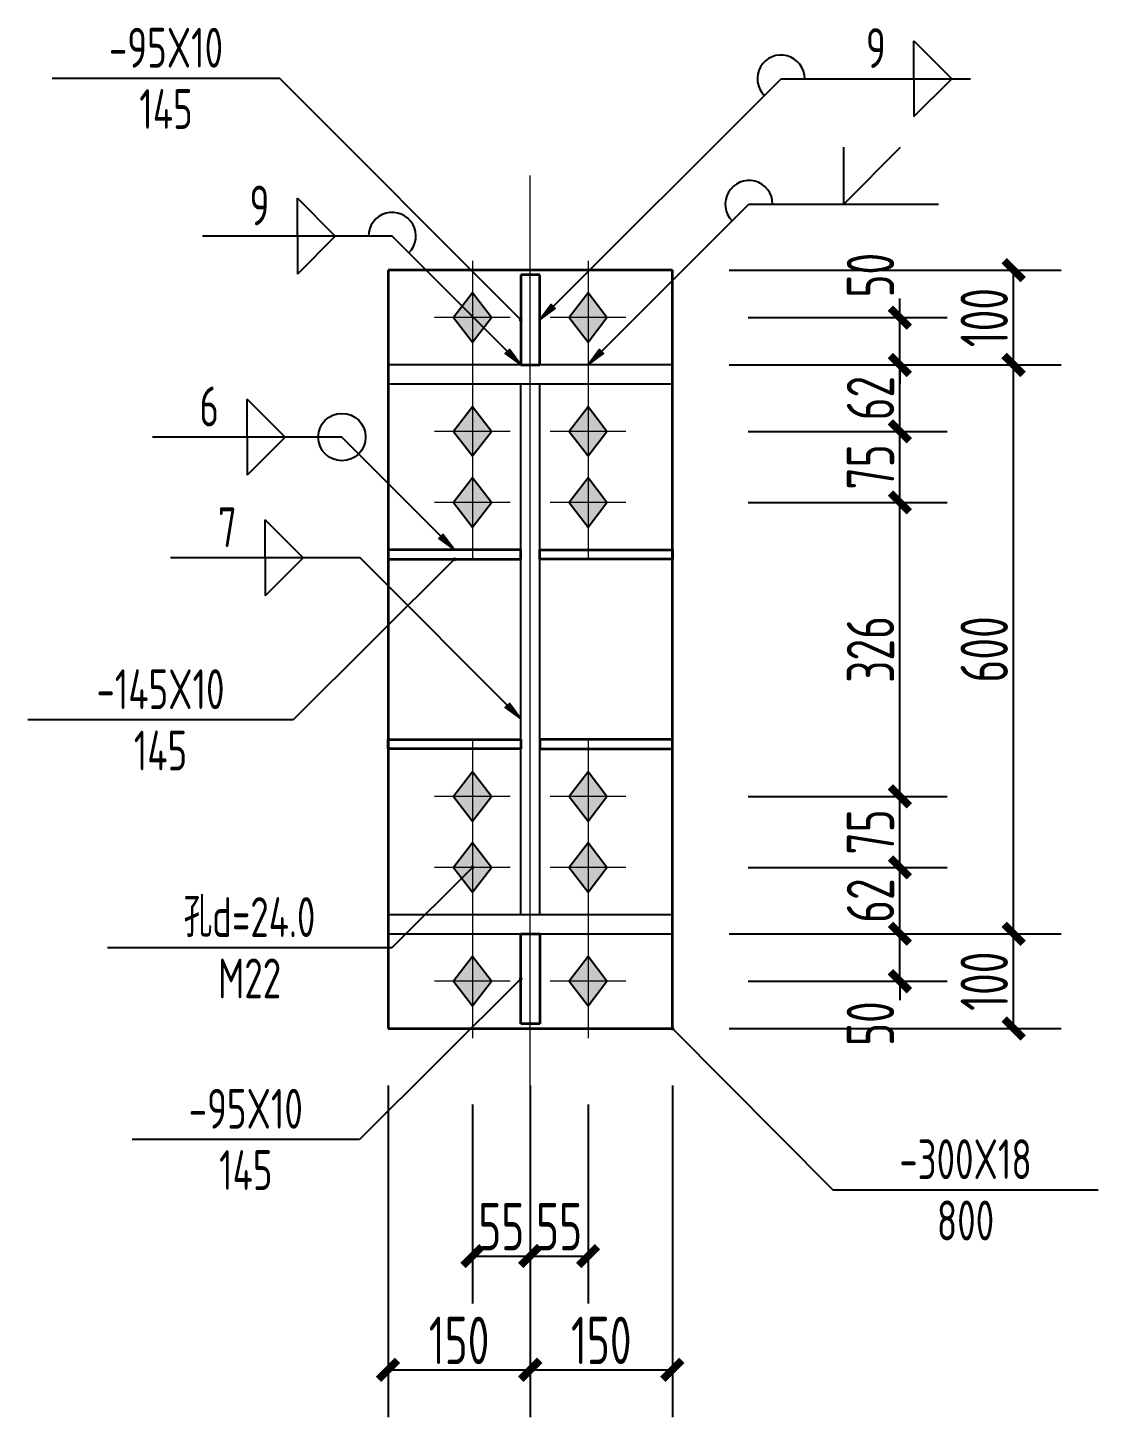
# Model space of a CAD drawing. Extents: x 69728788 to 150676229, y 15322671 to 43663798.
# Drawn here: x 75136763 to 75142410, y 19551606 to 19558934 of the extents above; entities that cross this region are included whole.
import ezdxf
from ezdxf.enums import TextEntityAlignment as Align

# ---------------------------------------------------------------- set-up
doc = ezdxf.new("R2010")
doc.units = 0
doc.header["$LTSCALE"] = 1000
doc.header["$MEASUREMENT"] = 0
doc.linetypes.add('线型6', pattern=[8.75, 5, -1.25, 1.25, -1.25])
doc.layers.get('0').update_dxf_attribs({"linetype": 'CONTINUOUS'})
doc.layers.get('DEFPOINTS').update_dxf_attribs({"linetype": 'CONTINUOUS'})
for name, color, linetype in [('10', 7, 'CONTINUOUS'), ('尺寸标注', 253, 'CONTINUOUS'), ('焊缝标注', 253, 'CONTINUOUS'), ('螺栓孔标注', 253, 'CONTINUOUS'), ('钢板标注', 253, 'CONTINUOUS')]:
    doc.layers.add(name, color=color, linetype=linetype)
doc.layers.add('20', color=2, linetype='CONTINUOUS', lineweight=35)
doc.styles.add('PkpmHz', font='Pkpmeng', dxfattribs={"width": 0.7, "bigfont": 'hztxt'})
doc.dimstyles.new('Pkpm_1.00', dxfattribs={"dimtxt": 250, "dimasz": 100, "dimexe": 250, "dimexo": 0.0625, "dimgap": 30, "dimtad": 1, "dimdec": 0, "dimrnd": 5, "dimzin": 0, "dimdsep": 46, "dimtxsty": 'PkpmHz', "dimblk1": 'ARCHTICK', "dimblk2": 'ARCHTICK', "dimsah": 1, "dimcen": 0.09, "dimadec": 0, "dimazin": 0, "dimtfac": 1, "dimtdec": 0, "dimtmove": 2, "dimatfit": 1, "dimfxl": 1, "dimtolj": 1, "dimtzin": 0, "dimarcsym": 0})

# ---------------------------------------------------------------- blocks, each defined once
blk = doc.blocks.new('_ArchTick')
at = {"color": 0, "linetype": 'ByBlock', "const_width": 0.4}
blk.add_lwpolyline([(-0.5, -0.5), (0.5, 0.5)], dxfattribs=at)
blk = doc.blocks.new('*D682')
at = {"layer": 'DEFPOINTS', "color": 0, "linetype": 'Continuous'}
for p in [(75140163.5, 19557405.7), (75141363.5, 19557405.7), (75140163.5, 19557155.7)]:
    blk.add_point(p, dxfattribs=at)
at = {"layer": '尺寸标注', "color": 0, "linetype": 'Continuous', "lineweight": -2}
for p, q in [((75141363.5, 19557405.7), (75141363.5, 19557505.7)), ((75140563.5, 19557405.7), (75141613.5, 19557405.7)), ((75141363.5, 19557155.7), (75141363.5, 19557405.7)), ((75140563.5, 19557155.7), (75141613.5, 19557155.7)), ((75141363.5, 19557155.7), (75141363.5, 19557055.7))]:
    blk.add_line(p, q, dxfattribs=at)
at = {"layer": '尺寸标注', "color": 0, "linetype": 'Continuous', "lineweight": -2, "xscale": 100, "yscale": 100, "zscale": 100}
for p, rotation in [((75141363.5, 19557405.7), 270), ((75141363.5, 19557155.7), 90)]:
    blk.add_blockref('_ArchTick', p, dxfattribs=dict(at, rotation=rotation))
at = {"layer": '尺寸标注', "color": 0, "linetype": 'Continuous', "insert": (75141208.3, 19557629.3), "char_height": 250, "attachment_point": 5, "rotation": 90, "style": 'PkpmHz'}
blk.add_mtext('\\A1;50', dxfattribs=at)
blk = doc.blocks.new('*D683')
at = {"layer": 'DEFPOINTS', "color": 0, "linetype": 'Continuous'}
for p in [(75140163.5, 19557155.7), (75141363.5, 19557155.7), (75140163.5, 19556805.7)]:
    blk.add_point(p, dxfattribs=at)
at = {"layer": '尺寸标注', "color": 0, "linetype": 'Continuous', "lineweight": -2}
for p, q in [((75140563.5, 19557155.7), (75141613.5, 19557155.7)), ((75141363.5, 19556805.7), (75141363.5, 19557155.7)), ((75140563.5, 19556805.7), (75141613.5, 19556805.7))]:
    blk.add_line(p, q, dxfattribs=at)
at = {"layer": '尺寸标注', "color": 0, "linetype": 'Continuous', "lineweight": -2, "xscale": 100, "yscale": 100, "zscale": 100}
for p, rotation in [((75141363.5, 19557155.7), 90), ((75141363.5, 19556805.7), 270)]:
    blk.add_blockref('_ArchTick', p, dxfattribs=dict(at, rotation=rotation))
at = {"layer": '尺寸标注', "color": 0, "linetype": 'Continuous', "insert": (75141208.5, 19556980.7), "char_height": 250, "attachment_point": 5, "rotation": 90, "style": 'PkpmHz'}
blk.add_mtext('\\A1;62', dxfattribs=at)
blk = doc.blocks.new('*D684')
at = {"layer": 'DEFPOINTS', "color": 0, "linetype": 'Continuous'}
for p in [(75140163.5, 19556805.7), (75141363.5, 19556805.7), (75140163.5, 19556430.7)]:
    blk.add_point(p, dxfattribs=at)
at = {"layer": '尺寸标注', "color": 0, "linetype": 'Continuous', "lineweight": -2}
for p, q in [((75140563.5, 19556805.7), (75141613.5, 19556805.7)), ((75141363.5, 19556430.7), (75141363.5, 19556805.7)), ((75140563.5, 19556430.7), (75141613.5, 19556430.7))]:
    blk.add_line(p, q, dxfattribs=at)
at = {"layer": '尺寸标注', "color": 0, "linetype": 'Continuous', "lineweight": -2, "xscale": 100, "yscale": 100, "zscale": 100}
for p, rotation in [((75141363.5, 19556805.7), 90), ((75141363.5, 19556430.7), 270)]:
    blk.add_blockref('_ArchTick', p, dxfattribs=dict(at, rotation=rotation))
at = {"layer": '尺寸标注', "color": 0, "linetype": 'Continuous', "insert": (75141208.5, 19556618.2), "char_height": 250, "attachment_point": 5, "rotation": 90, "style": 'PkpmHz'}
blk.add_mtext('\\A1;75', dxfattribs=at)
blk = doc.blocks.new('*D685')
at = {"layer": 'DEFPOINTS', "color": 0, "linetype": 'Continuous'}
for p in [(75140163.5, 19554155.5), (75141363.5, 19554155.5), (75140163.5, 19553905.5)]:
    blk.add_point(p, dxfattribs=at)
at = {"layer": '尺寸标注', "color": 0, "linetype": 'Continuous', "lineweight": -2}
for p, q in [((75141363.5, 19554155.5), (75141363.5, 19554255.5)), ((75140563.5, 19554155.5), (75141613.5, 19554155.5)), ((75141363.5, 19553905.5), (75141363.5, 19554155.5)), ((75140563.5, 19553905.5), (75141613.5, 19553905.5)), ((75141363.5, 19553905.5), (75141363.5, 19553805.5))]:
    blk.add_line(p, q, dxfattribs=at)
at = {"layer": '尺寸标注', "color": 0, "linetype": 'Continuous', "lineweight": -2, "xscale": 100, "yscale": 100, "zscale": 100}
for p, rotation in [((75141363.5, 19554155.5), 270), ((75141363.5, 19553905.5), 90)]:
    blk.add_blockref('_ArchTick', p, dxfattribs=dict(at, rotation=rotation))
at = {"layer": '尺寸标注', "color": 0, "linetype": 'Continuous', "insert": (75141208.3, 19553681.9), "char_height": 250, "attachment_point": 5, "rotation": 90, "style": 'PkpmHz'}
blk.add_mtext('\\A1;50', dxfattribs=at)
blk = doc.blocks.new('*D686')
at = {"layer": 'DEFPOINTS', "color": 0, "linetype": 'Continuous'}
for p in [(75140163.5, 19554505.5), (75141363.5, 19554505.5), (75140163.5, 19554155.5)]:
    blk.add_point(p, dxfattribs=at)
at = {"layer": '尺寸标注', "color": 0, "linetype": 'Continuous', "lineweight": -2}
for p, q in [((75140563.5, 19554505.5), (75141613.5, 19554505.5)), ((75141363.5, 19554155.5), (75141363.5, 19554505.5)), ((75140563.5, 19554155.5), (75141613.5, 19554155.5))]:
    blk.add_line(p, q, dxfattribs=at)
at = {"layer": '尺寸标注', "color": 0, "linetype": 'Continuous', "lineweight": -2, "xscale": 100, "yscale": 100, "zscale": 100}
for p, rotation in [((75141363.5, 19554505.5), 90), ((75141363.5, 19554155.5), 270)]:
    blk.add_blockref('_ArchTick', p, dxfattribs=dict(at, rotation=rotation))
at = {"layer": '尺寸标注', "color": 0, "linetype": 'Continuous', "insert": (75141208.5, 19554330.5), "char_height": 250, "attachment_point": 5, "rotation": 90, "style": 'PkpmHz'}
blk.add_mtext('\\A1;62', dxfattribs=at)
blk = doc.blocks.new('*D687')
at = {"layer": 'DEFPOINTS', "color": 0, "linetype": 'Continuous'}
for p in [(75140163.5, 19554880.5), (75141363.5, 19554880.5), (75140163.5, 19554505.5)]:
    blk.add_point(p, dxfattribs=at)
at = {"layer": '尺寸标注', "color": 0, "linetype": 'Continuous', "lineweight": -2}
for p, q in [((75140563.5, 19554880.5), (75141613.5, 19554880.5)), ((75141363.5, 19554505.5), (75141363.5, 19554880.5)), ((75140563.5, 19554505.5), (75141613.5, 19554505.5))]:
    blk.add_line(p, q, dxfattribs=at)
at = {"layer": '尺寸标注', "color": 0, "linetype": 'Continuous', "lineweight": -2, "xscale": 100, "yscale": 100, "zscale": 100}
for p, rotation in [((75141363.5, 19554880.5), 90), ((75141363.5, 19554505.5), 270)]:
    blk.add_blockref('_ArchTick', p, dxfattribs=dict(at, rotation=rotation))
at = {"layer": '尺寸标注', "color": 0, "linetype": 'Continuous', "insert": (75141208.5, 19554693), "char_height": 250, "attachment_point": 5, "rotation": 90, "style": 'PkpmHz'}
blk.add_mtext('\\A1;75', dxfattribs=at)
blk = doc.blocks.new('*D688')
at = {"layer": 'DEFPOINTS', "color": 0, "linetype": 'Continuous'}
for p in [(75140163.5, 19556430.7), (75141363.5, 19556430.7), (75140163.5, 19554880.5)]:
    blk.add_point(p, dxfattribs=at)
at = {"layer": '尺寸标注', "color": 0, "linetype": 'Continuous', "lineweight": -2}
for p, q in [((75140563.5, 19556430.7), (75141613.5, 19556430.7)), ((75141363.5, 19554880.5), (75141363.5, 19556430.7)), ((75140563.5, 19554880.5), (75141613.5, 19554880.5))]:
    blk.add_line(p, q, dxfattribs=at)
at = {"layer": '尺寸标注', "color": 0, "linetype": 'Continuous', "lineweight": -2, "xscale": 100, "yscale": 100, "zscale": 100}
for p, rotation in [((75141363.5, 19556430.7), 90), ((75141363.5, 19554880.5), 270)]:
    blk.add_blockref('_ArchTick', p, dxfattribs=dict(at, rotation=rotation))
at = {"layer": '尺寸标注', "color": 0, "linetype": 'Continuous', "insert": (75141208.5, 19555655.6), "char_height": 250, "attachment_point": 5, "rotation": 90, "style": 'PkpmHz'}
blk.add_mtext('\\A1;326', dxfattribs=at)
blk = doc.blocks.new('*D689')
at = {"layer": 'DEFPOINTS', "color": 0, "linetype": 'Continuous'}
for p in [(75139108.5, 19553656), (75139413.5, 19553656), (75139413.5, 19552456)]:
    blk.add_point(p, dxfattribs=at)
at = {"layer": '尺寸标注', "color": 0, "linetype": 'Continuous', "lineweight": -2}
for p, q in [((75139108.5, 19553256), (75139108.5, 19552206)), ((75139413.5, 19553256), (75139413.5, 19552206)), ((75139108.5, 19552456), (75139413.5, 19552456))]:
    blk.add_line(p, q, dxfattribs=at)
at = {"layer": '尺寸标注', "color": 0, "linetype": 'Continuous', "lineweight": -2, "xscale": 100, "yscale": 100, "zscale": 100, "rotation": 180}
blk.add_blockref('_ArchTick', (75139108.5, 19552456), dxfattribs=at)
at = {"layer": '尺寸标注', "color": 0, "linetype": 'Continuous', "lineweight": -2, "xscale": 100, "yscale": 100, "zscale": 100}
blk.add_blockref('_ArchTick', (75139413.5, 19552456), dxfattribs=at)
at = {"layer": '尺寸标注', "color": 0, "linetype": 'Continuous', "insert": (75139261, 19552611), "char_height": 250, "attachment_point": 5, "style": 'PkpmHz'}
blk.add_mtext('\\A1;55', dxfattribs=at)
blk = doc.blocks.new('*D690')
at = {"layer": 'DEFPOINTS', "color": 0, "linetype": 'Continuous'}
for p in [(75139413.5, 19553656), (75139718.5, 19553656), (75139718.5, 19552456)]:
    blk.add_point(p, dxfattribs=at)
at = {"layer": '尺寸标注', "color": 0, "linetype": 'Continuous', "lineweight": -2}
for p, q in [((75139413.5, 19553256), (75139413.5, 19552206)), ((75139718.5, 19553256), (75139718.5, 19552206)), ((75139413.5, 19552456), (75139718.5, 19552456))]:
    blk.add_line(p, q, dxfattribs=at)
at = {"layer": '尺寸标注', "color": 0, "linetype": 'Continuous', "lineweight": -2, "xscale": 100, "yscale": 100, "zscale": 100, "rotation": 180}
blk.add_blockref('_ArchTick', (75139413.5, 19552456), dxfattribs=at)
at = {"layer": '尺寸标注', "color": 0, "linetype": 'Continuous', "lineweight": -2, "xscale": 100, "yscale": 100, "zscale": 100}
blk.add_blockref('_ArchTick', (75139718.5, 19552456), dxfattribs=at)
at = {"layer": '尺寸标注', "color": 0, "linetype": 'Continuous', "insert": (75139566, 19552611), "char_height": 250, "attachment_point": 5, "style": 'PkpmHz'}
blk.add_mtext('\\A1;55', dxfattribs=at)
blk = doc.blocks.new('*D691')
at = {"layer": 'DEFPOINTS', "color": 0, "linetype": 'Continuous'}
for p in [(75138663.5, 19553656), (75139413.5, 19553656), (75139413.5, 19551856)]:
    blk.add_point(p, dxfattribs=at)
at = {"layer": '尺寸标注', "color": 0, "linetype": 'Continuous', "lineweight": -2}
for p, q in [((75138663.5, 19553356), (75138663.5, 19551606)), ((75139413.5, 19553356), (75139413.5, 19551606)), ((75138663.5, 19551856), (75139413.5, 19551856))]:
    blk.add_line(p, q, dxfattribs=at)
at = {"layer": '尺寸标注', "color": 0, "linetype": 'Continuous', "lineweight": -2, "xscale": 100, "yscale": 100, "zscale": 100, "rotation": 180}
blk.add_blockref('_ArchTick', (75138663.5, 19551856), dxfattribs=at)
at = {"layer": '尺寸标注', "color": 0, "linetype": 'Continuous', "lineweight": -2, "xscale": 100, "yscale": 100, "zscale": 100}
blk.add_blockref('_ArchTick', (75139413.5, 19551856), dxfattribs=at)
at = {"layer": '尺寸标注', "color": 0, "linetype": 'Continuous', "insert": (75139038.5, 19552011), "char_height": 250, "attachment_point": 5, "style": 'PkpmHz'}
blk.add_mtext('\\A1;150', dxfattribs=at)
blk = doc.blocks.new('*D692')
at = {"layer": 'DEFPOINTS', "color": 0, "linetype": 'Continuous'}
for p in [(75139413.5, 19553656), (75140163.5, 19553656), (75140163.5, 19551856)]:
    blk.add_point(p, dxfattribs=at)
at = {"layer": '尺寸标注', "color": 0, "linetype": 'Continuous', "lineweight": -2}
for p, q in [((75139413.5, 19553356), (75139413.5, 19551606)), ((75140163.5, 19553356), (75140163.5, 19551606)), ((75139413.5, 19551856), (75140163.5, 19551856))]:
    blk.add_line(p, q, dxfattribs=at)
at = {"layer": '尺寸标注', "color": 0, "linetype": 'Continuous', "lineweight": -2, "xscale": 100, "yscale": 100, "zscale": 100, "rotation": 180}
blk.add_blockref('_ArchTick', (75139413.5, 19551856), dxfattribs=at)
at = {"layer": '尺寸标注', "color": 0, "linetype": 'Continuous', "lineweight": -2, "xscale": 100, "yscale": 100, "zscale": 100}
blk.add_blockref('_ArchTick', (75140163.5, 19551856), dxfattribs=at)
at = {"layer": '尺寸标注', "color": 0, "linetype": 'Continuous', "insert": (75139788.5, 19552011), "char_height": 250, "attachment_point": 5, "style": 'PkpmHz'}
blk.add_mtext('\\A1;150', dxfattribs=at)
blk = doc.blocks.new('*D693')
at = {"layer": 'DEFPOINTS', "color": 0, "linetype": 'Continuous'}
for p in [(75140163.5, 19554155.5), (75141963.5, 19554155.5), (75140163.5, 19553656)]:
    blk.add_point(p, dxfattribs=at)
at = {"layer": '尺寸标注', "color": 0, "linetype": 'Continuous', "lineweight": -2}
for p, q in [((75140463.5, 19554155.5), (75142213.5, 19554155.5)), ((75141963.5, 19553656), (75141963.5, 19554155.5)), ((75140463.5, 19553656), (75142213.5, 19553656))]:
    blk.add_line(p, q, dxfattribs=at)
at = {"layer": '尺寸标注', "color": 0, "linetype": 'Continuous', "lineweight": -2, "xscale": 100, "yscale": 100, "zscale": 100}
for p, rotation in [((75141963.5, 19554155.5), 90), ((75141963.5, 19553656), 270)]:
    blk.add_blockref('_ArchTick', p, dxfattribs=dict(at, rotation=rotation))
at = {"layer": '尺寸标注', "color": 0, "linetype": 'Continuous', "insert": (75141808.5, 19553905.7), "char_height": 250, "attachment_point": 5, "rotation": 90, "style": 'PkpmHz'}
blk.add_mtext('\\A1;100', dxfattribs=at)
blk = doc.blocks.new('*D694')
at = {"layer": 'DEFPOINTS', "color": 0, "linetype": 'Continuous'}
for p in [(75140163.5, 19557155.7), (75141963.5, 19557155.7), (75140163.5, 19554155.5)]:
    blk.add_point(p, dxfattribs=at)
at = {"layer": '尺寸标注', "color": 0, "linetype": 'Continuous', "lineweight": -2}
for p, q in [((75140463.5, 19557155.7), (75142213.5, 19557155.7)), ((75141963.5, 19554155.5), (75141963.5, 19557155.7)), ((75140463.5, 19554155.5), (75142213.5, 19554155.5))]:
    blk.add_line(p, q, dxfattribs=at)
at = {"layer": '尺寸标注', "color": 0, "linetype": 'Continuous', "lineweight": -2, "xscale": 100, "yscale": 100, "zscale": 100}
for p, rotation in [((75141963.5, 19557155.7), 90), ((75141963.5, 19554155.5), 270)]:
    blk.add_blockref('_ArchTick', p, dxfattribs=dict(at, rotation=rotation))
at = {"layer": '尺寸标注', "color": 0, "linetype": 'Continuous', "insert": (75141808.5, 19555655.6), "char_height": 250, "attachment_point": 5, "rotation": 90, "style": 'PkpmHz'}
blk.add_mtext('\\A1;600', dxfattribs=at)
blk = doc.blocks.new('*D695')
at = {"layer": 'DEFPOINTS', "color": 0, "linetype": 'Continuous'}
for p in [(75140163.5, 19557655.3), (75141963.5, 19557655.3), (75140163.5, 19557155.7)]:
    blk.add_point(p, dxfattribs=at)
at = {"layer": '尺寸标注', "color": 0, "linetype": 'Continuous', "lineweight": -2}
for p, q in [((75140463.5, 19557655.3), (75142213.5, 19557655.3)), ((75141963.5, 19557155.7), (75141963.5, 19557655.3)), ((75140463.5, 19557155.7), (75142213.5, 19557155.7))]:
    blk.add_line(p, q, dxfattribs=at)
at = {"layer": '尺寸标注', "color": 0, "linetype": 'Continuous', "lineweight": -2, "xscale": 100, "yscale": 100, "zscale": 100}
for p, rotation in [((75141963.5, 19557655.3), 90), ((75141963.5, 19557155.7), 270)]:
    blk.add_blockref('_ArchTick', p, dxfattribs=dict(at, rotation=rotation))
at = {"layer": '尺寸标注', "color": 0, "linetype": 'Continuous', "insert": (75141808.5, 19557405.5), "char_height": 250, "attachment_point": 5, "rotation": 90, "style": 'PkpmHz'}
blk.add_mtext('\\A1;100', dxfattribs=at)

msp = doc.modelspace()

# ---------------------------------------------------------------- hatches: boundary and pattern name
at = {"layer": '10'}
for points in [[(75139108.5, 19557535.7), (75139008.5, 19557405.7), (75139108.5, 19557275.7), (75139208.5, 19557405.7)], [(75139718.5, 19557535.7), (75139618.5, 19557405.7), (75139718.5, 19557275.7), (75139818.5, 19557405.7)], [(75139108.5, 19556935.7), (75139008.5, 19556805.7), (75139108.5, 19556675.7), (75139208.5, 19556805.7)], [(75139718.5, 19556935.7), (75139618.5, 19556805.7), (75139718.5, 19556675.7), (75139818.5, 19556805.7)], [(75139108.5, 19556560.7), (75139008.5, 19556430.7), (75139108.5, 19556300.7), (75139208.5, 19556430.7)], [(75139718.5, 19556560.7), (75139618.5, 19556430.7), (75139718.5, 19556300.7), (75139818.5, 19556430.7)], [(75139108.5, 19555010.5), (75139008.5, 19554880.5), (75139108.5, 19554750.5), (75139208.5, 19554880.5)], [(75139718.5, 19555010.5), (75139618.5, 19554880.5), (75139718.5, 19554750.5), (75139818.5, 19554880.5)], [(75139108.5, 19554635.5), (75139008.5, 19554505.5), (75139108.5, 19554375.5), (75139208.5, 19554505.5)], [(75139718.5, 19554635.5), (75139618.5, 19554505.5), (75139718.5, 19554375.5), (75139818.5, 19554505.5)], [(75139108.5, 19554035.5), (75139008.5, 19553905.5), (75139108.5, 19553775.5), (75139208.5, 19553905.5)], [(75139718.5, 19554035.5), (75139618.5, 19553905.5), (75139718.5, 19553775.5), (75139818.5, 19553905.5)]]:
    msp.add_hatch(color=1, dxfattribs=at).paths.add_polyline_path(points)
at = {"layer": '焊缝标注'}
for points in [[(75139463.5, 19557393.2), (75139544.9, 19557453.3), (75139523.7, 19557474.5)], [(75139363.5, 19557155.7), (75139303.5, 19557237.1), (75139282.3, 19557215.9)], [(75139718.5, 19557155.7), (75139799.9, 19557215.8), (75139778.7, 19557237)], [(75139013.5, 19556180.7), (75138953.5, 19556262.1), (75138932.3, 19556240.9)], [(75139363.5, 19555288.7), (75139303.5, 19555370.1), (75139282.3, 19555348.9)]]:
    msp.add_hatch(color=256, dxfattribs=at).paths.add_polyline_path(points)

# ---------------------------------------------------------------- linework, layer by layer
at = {"layer": '10', "linetype": '线型6', "lineweight": 18, "ltscale": 100}
msp.add_line((75139413.5, 19553156), (75139413.5, 19558155.3), dxfattribs=at)
at = {"layer": '10', "color": 9, "lineweight": 18, "ltscale": 100}
for p, q in [((75139108.5, 19557705.7), (75139108.5, 19557105.7)), ((75139718.5, 19557705.7), (75139718.5, 19557105.7)), ((75139308.5, 19557405.7), (75138908.5, 19557405.7)), ((75139918.5, 19557405.7), (75139518.5, 19557405.7)), ((75139108.5, 19557105.7), (75139108.5, 19556505.7)), ((75139718.5, 19557105.7), (75139718.5, 19556505.7)), ((75139308.5, 19556805.7), (75138908.5, 19556805.7)), ((75139918.5, 19556805.7), (75139518.5, 19556805.7)), ((75139108.5, 19556730.7), (75139108.5, 19556130.7)), ((75139718.5, 19556730.7), (75139718.5, 19556130.7)), ((75139308.5, 19556430.7), (75138908.5, 19556430.7)), ((75139918.5, 19556430.7), (75139518.5, 19556430.7)), ((75139108.5, 19555180.5), (75139108.5, 19554580.5)), ((75139718.5, 19555180.5), (75139718.5, 19554580.5)), ((75139308.5, 19554880.5), (75138908.5, 19554880.5)), ((75139918.5, 19554880.5), (75139518.5, 19554880.5)), ((75139108.5, 19554805.5), (75139108.5, 19554205.5)), ((75139718.5, 19554805.5), (75139718.5, 19554205.5)), ((75139308.5, 19554505.5), (75138908.5, 19554505.5)), ((75139918.5, 19554505.5), (75139518.5, 19554505.5)), ((75139108.5, 19554205.5), (75139108.5, 19553605.5)), ((75139718.5, 19554205.5), (75139718.5, 19553605.5)), ((75139308.5, 19553905.5), (75138908.5, 19553905.5)), ((75139918.5, 19553905.5), (75139518.5, 19553905.5))]:
    msp.add_line(p, q, dxfattribs=at)
at = {"layer": '10', "color": 3, "ltscale": 100}
for p, q in [((75140163.5, 19557155.7), (75138663.5, 19557155.7)), ((75138663.5, 19557155.7), (75138663.5, 19557055.7)), ((75140163.5, 19557055.7), (75140163.5, 19557155.7)), ((75138663.5, 19557055.7), (75140163.5, 19557055.7)), ((75139363.5, 19554255.5), (75139363.5, 19557055.7)), ((75139463.5, 19554255.5), (75139463.5, 19557055.7)), ((75140163.5, 19554255.5), (75138663.5, 19554255.5)), ((75138663.5, 19554255.5), (75138663.5, 19554155.5)), ((75140163.5, 19554155.5), (75140163.5, 19554255.5)), ((75138663.5, 19554155.5), (75140163.5, 19554155.5))]:
    msp.add_line(p, q, dxfattribs=at)
at = {"layer": '10', "color": 1, "linetype": 'Continuous'}
for points in [[(75139108.5, 19557535.7), (75139008.5, 19557405.7), (75139108.5, 19557275.7), (75139208.5, 19557405.7)], [(75139718.5, 19557535.7), (75139618.5, 19557405.7), (75139718.5, 19557275.7), (75139818.5, 19557405.7)], [(75139108.5, 19556935.7), (75139008.5, 19556805.7), (75139108.5, 19556675.7), (75139208.5, 19556805.7)], [(75139718.5, 19556935.7), (75139618.5, 19556805.7), (75139718.5, 19556675.7), (75139818.5, 19556805.7)], [(75139108.5, 19556560.7), (75139008.5, 19556430.7), (75139108.5, 19556300.7), (75139208.5, 19556430.7)], [(75139718.5, 19556560.7), (75139618.5, 19556430.7), (75139718.5, 19556300.7), (75139818.5, 19556430.7)], [(75139108.5, 19555010.5), (75139008.5, 19554880.5), (75139108.5, 19554750.5), (75139208.5, 19554880.5)], [(75139718.5, 19555010.5), (75139618.5, 19554880.5), (75139718.5, 19554750.5), (75139818.5, 19554880.5)], [(75139108.5, 19554635.5), (75139008.5, 19554505.5), (75139108.5, 19554375.5), (75139208.5, 19554505.5)], [(75139718.5, 19554635.5), (75139618.5, 19554505.5), (75139718.5, 19554375.5), (75139818.5, 19554505.5)], [(75139108.5, 19554035.5), (75139008.5, 19553905.5), (75139108.5, 19553775.5), (75139208.5, 19553905.5)], [(75139718.5, 19554035.5), (75139618.5, 19553905.5), (75139718.5, 19553775.5), (75139818.5, 19553905.5)]]:
    msp.add_lwpolyline(points, close=True, dxfattribs=at)
at = {"layer": '20', "ltscale": 100}
for p, q in [((75140163.5, 19557655.3), (75138663.5, 19557655.3)), ((75138663.5, 19557655.3), (75138663.5, 19553656)), ((75139463.5, 19557630.7), (75139363.5, 19557630.7)), ((75139363.5, 19557630.7), (75139363.5, 19557155.7)), ((75139463.5, 19557155.7), (75139463.5, 19557630.7)), ((75140163.5, 19553656), (75140163.5, 19557655.3)), ((75139363.5, 19557155.7), (75139463.5, 19557155.7)), ((75139363.5, 19556180.7), (75138663.5, 19556180.7)), ((75138663.5, 19556180.7), (75138663.5, 19556130.7)), ((75139363.5, 19556130.7), (75139363.5, 19556180.7)), ((75139463.5, 19556180.7), (75140163.5, 19556180.7)), ((75139463.5, 19556130.7), (75139463.5, 19556180.7)), ((75140163.5, 19556180.7), (75140163.5, 19556130.7)), ((75138663.5, 19556130.7), (75139363.5, 19556130.7)), ((75140163.5, 19556130.7), (75139463.5, 19556130.7)), ((75138663.5, 19555130.5), (75138663.5, 19555180.5)), ((75138663.5, 19555180.5), (75139363.5, 19555180.5)), ((75139363.5, 19555130.5), (75138663.5, 19555130.5)), ((75139363.5, 19555180.5), (75139363.5, 19555130.5)), ((75140163.5, 19555180.5), (75139463.5, 19555180.5)), ((75139463.5, 19555180.5), (75139463.5, 19555130.5)), ((75139463.5, 19555130.5), (75140163.5, 19555130.5)), ((75140163.5, 19555130.5), (75140163.5, 19555180.5)), ((75139363.5, 19554155.5), (75139463.5, 19554155.5)), ((75139363.5, 19553680.5), (75139363.5, 19554155.5)), ((75139463.5, 19554155.5), (75139463.5, 19553680.5)), ((75138663.5, 19553656), (75140163.5, 19553656)), ((75139463.5, 19553680.5), (75139363.5, 19553680.5))]:
    msp.add_line(p, q, dxfattribs=at)
at = {"layer": '焊缝标注', "ltscale": 100}
for p, q in [((75141436.8, 19558865.5), (75141636.8, 19558665.5)), ((75141436.8, 19558665.5), (75141436.8, 19558865.5)), ((75139463.5, 19557393.2), (75140736.8, 19558665.5)), ((75140736.8, 19558665.5), (75141736.8, 19558665.5)), ((75141436.8, 19558465.5), (75141636.8, 19558665.5)), ((75141436.8, 19558665.5), (75141436.8, 19558465.5)), ((75141067.4, 19558003.9), (75141067.4, 19558303.9)), ((75141067.4, 19558003.9), (75141367.4, 19558303.9)), ((75138385.5, 19557835.4), (75138185.5, 19558035.4)), ((75138185.5, 19557835.4), (75138185.5, 19558035.4)), ((75139718.5, 19557155.7), (75140567.4, 19558003.9)), ((75140567.4, 19558003.9), (75141567.4, 19558003.9)), ((75138685.5, 19557835.4), (75137685.5, 19557835.4)), ((75138385.5, 19557835.4), (75138185.5, 19557635.4)), ((75138185.5, 19557835.4), (75138185.5, 19557635.4)), ((75139363.5, 19557155.7), (75138685.5, 19557835.4)), ((75138120.3, 19556775.4), (75137920.3, 19556975.4)), ((75137920.3, 19556775.4), (75137920.3, 19556975.4)), ((75138420.3, 19556775.4), (75137420.3, 19556775.4)), ((75138120.3, 19556775.4), (75137920.3, 19556575.4)), ((75137920.3, 19556775.4), (75137920.3, 19556575.4)), ((75139013.5, 19556180.7), (75138420.3, 19556775.4)), ((75138216, 19556138.2), (75138016, 19556338.2)), ((75138016, 19556138.2), (75138016, 19556338.2)), ((75138516, 19556138.2), (75137516, 19556138.2)), ((75138216, 19556138.2), (75138016, 19555938.2)), ((75138016, 19556138.2), (75138016, 19555938.2)), ((75139363.5, 19555288.7), (75138516, 19556138.2))]:
    msp.add_line(p, q, dxfattribs=at)
at = {"layer": '焊缝标注', "linetype": 'Continuous'}
for points in [[(75139463.5, 19557393.2), (75139544.9, 19557453.3), (75139523.7, 19557474.5)], [(75139363.5, 19557155.7), (75139303.5, 19557237.1), (75139282.3, 19557215.9)], [(75139718.5, 19557155.7), (75139799.9, 19557215.8), (75139778.7, 19557237)], [(75139013.5, 19556180.7), (75138953.5, 19556262.1), (75138932.3, 19556240.9)], [(75139363.5, 19555288.7), (75139303.5, 19555370.1), (75139282.3, 19555348.9)]]:
    msp.add_lwpolyline(points, close=True, dxfattribs=at)
at = {"layer": '焊缝标注', "ltscale": 100}
msp.add_circle((75138420.3, 19556775.4), 125, dxfattribs=at)
for centre, start, end in [((75140736.8, 19558665.5), 0, 224.97719), ((75140567.4, 19558003.9), 0, 224.97719), ((75138685.5, 19557835.4), 314.93155, 180)]:
    msp.add_arc(centre, 125, start, end, dxfattribs=at)
at = {"layer": '螺栓孔标注', "ltscale": 100}
for p, q in [((75139108.5, 19554505.5), (75138683.4, 19554082.1)), ((75138683.4, 19554082.1), (75137183.4, 19554082.1))]:
    msp.add_line(p, q, dxfattribs=at)
at = {"layer": '螺栓孔标注', "ltscale": 100, "const_width": 10}
msp.add_lwpolyline([(75139113.5, 19554505.5, 1), (75139103.5, 19554505.5, 1)], format="xyb", close=True, dxfattribs=at)
at = {"layer": '钢板标注', "ltscale": 100}
for p, q in [((75138092.3, 19558667.5), (75136892.3, 19558667.5)), ((75139363.5, 19557393.2), (75138092.3, 19558667.5)), ((75139013.5, 19556130.7), (75138163.3, 19555283.9)), ((75138163.3, 19555283.9), (75136763.3, 19555283.9)), ((75139363.5, 19553918), (75138513.3, 19553071.2)), ((75140163.5, 19553656), (75141009.7, 19552805.1)), ((75138513.3, 19553071.2), (75137313.3, 19553071.2)), ((75141009.7, 19552805.1), (75142409.7, 19552805.1))]:
    msp.add_line(p, q, dxfattribs=at)
at = {"layer": '钢板标注', "ltscale": 100, "const_width": 10}
for points in [[(75139368.5, 19557393.2, 1), (75139358.5, 19557393.2, 1)], [(75139018.5, 19556130.7, 1), (75139008.5, 19556130.7, 1)], [(75139368.5, 19553918, 1), (75139358.5, 19553918, 1)], [(75140168.5, 19553656, 1), (75140158.5, 19553656, 1)]]:
    msp.add_lwpolyline(points, format="xyb", close=True, dxfattribs=at)

# ---------------------------------------------------------------- texts
at = {"layer": '焊缝标注', "style": 'PkpmHz', "width": 0.71}
for s, p in [('9', (75141236.8, 19558722.1)), ('9', (75137985.5, 19557892)), ('6', (75137720.3, 19556832)), ('7', (75137816, 19556194.8))]:
    msp.add_text(s, height=210, dxfattribs=at).set_placement(p, align=Align.CENTER)
at = {"layer": '螺栓孔标注', "style": 'PkpmHz', "width": 0.71}
msp.add_text('孔d=24.0', height=210, dxfattribs=at).set_placement((75137933.4, 19554138.7), align=Align.CENTER)
msp.add_text('M22', height=210, dxfattribs=at).set_placement((75137933.4, 19554025.5), align=Align.TOP_CENTER)
at = {"layer": '钢板标注', "style": 'PkpmHz', "width": 0.71}
for s, p in [('-95X10', (75137492.3, 19558724.1)), ('-145X10', (75137463.3, 19555340.5)), ('-95X10', (75137913.3, 19553127.8)), ('-300X18', (75141709.7, 19552861.7))]:
    msp.add_text(s, height=210, dxfattribs=at).set_placement(p, align=Align.CENTER)
for s, p in [('145', (75137492.3, 19558610.9)), ('145', (75137463.3, 19555227.3)), ('145', (75137913.3, 19553014.6)), ('800', (75141709.7, 19552748.5))]:
    msp.add_text(s, height=210, dxfattribs=at).set_placement(p, align=Align.TOP_CENTER)

# ---------------------------------------------------------------- dimensions: what is measured, and where the dimension line sits
at = {"layer": '尺寸标注', "linetype": 'Continuous'}
for base, p1, p2, picture, middle in [((75141363.5, 19557405.7), (75140163.5, 19557155.7), (75140163.5, 19557405.7), '*D682', (75141208.3, 19557629.3)), ((75141363.5, 19554155.5), (75140163.5, 19553905.5), (75140163.5, 19554155.5), '*D685', (75141208.3, 19553681.9))]:
    dim = msp.add_linear_dim(base=base, p1=p1, p2=p2, angle=90, text='50', dimstyle='Pkpm_1.00', override={"dimexo": 400, "dimtih": 0, "dimtoh": 0}, dxfattribs=at)
    dim.commit()
    dim.dimension.update_dxf_attribs({"geometry": picture, "text_midpoint": middle, "dimtype": 160})
for base, p1, p2, text, override, picture, middle in [((75141963.5, 19557655.3), (75140163.5, 19557155.7), (75140163.5, 19557655.3), '100', {"dimexo": 300, "dimtih": 0, "dimtoh": 0}, '*D695', (75141808.5, 19557405.5)), ((75141363.5, 19557155.7), (75140163.5, 19556805.7), (75140163.5, 19557155.7), '62', {"dimexo": 400, "dimtih": 0, "dimtoh": 0}, '*D683', (75141208.5, 19556980.7)), ((75141963.5, 19557155.7), (75140163.5, 19554155.5), (75140163.5, 19557155.7), '600', {"dimexo": 300, "dimtih": 0, "dimtoh": 0}, '*D694', (75141808.5, 19555655.6)), ((75141363.5, 19556805.7), (75140163.5, 19556430.7), (75140163.5, 19556805.7), '75', {"dimexo": 400, "dimtih": 0, "dimtoh": 0}, '*D684', (75141208.5, 19556618.2)), ((75141363.5, 19556430.7), (75140163.5, 19554880.5), (75140163.5, 19556430.7), '326', {"dimexo": 400, "dimtih": 0, "dimtoh": 0}, '*D688', (75141208.5, 19555655.6)), ((75141363.5, 19554880.5), (75140163.5, 19554505.5), (75140163.5, 19554880.5), '75', {"dimexo": 400, "dimtih": 0, "dimtoh": 0}, '*D687', (75141208.5, 19554693)), ((75141363.5, 19554505.5), (75140163.5, 19554155.5), (75140163.5, 19554505.5), '62', {"dimexo": 400, "dimtih": 0, "dimtoh": 0}, '*D686', (75141208.5, 19554330.5)), ((75141963.5, 19554155.5), (75140163.5, 19553656), (75140163.5, 19554155.5), '100', {"dimexo": 300, "dimtih": 0, "dimtoh": 0}, '*D693', (75141808.5, 19553905.7))]:
    dim = msp.add_linear_dim(base=base, p1=p1, p2=p2, angle=90, text=text, dimstyle='Pkpm_1.00', override=override, dxfattribs=at)
    dim.commit()
    dim.dimension.update_dxf_attribs({"geometry": picture, "text_midpoint": middle})
for base, p1, p2, text, override, picture, middle in [((75139413.5, 19551856), (75138663.5, 19553656), (75139413.5, 19553656), '150', {"dimexo": 300, "dimtih": 0, "dimtoh": 0}, '*D691', (75139038.5, 19552011)), ((75139413.5, 19552456), (75139108.5, 19553656), (75139413.5, 19553656), '55', {"dimexo": 400, "dimtih": 0, "dimtoh": 0}, '*D689', (75139261, 19552611)), ((75139718.5, 19552456), (75139413.5, 19553656), (75139718.5, 19553656), '55', {"dimexo": 400, "dimtih": 0, "dimtoh": 0}, '*D690', (75139566, 19552611)), ((75140163.5, 19551856), (75139413.5, 19553656), (75140163.5, 19553656), '150', {"dimexo": 300, "dimtih": 0, "dimtoh": 0}, '*D692', (75139788.5, 19552011))]:
    dim = msp.add_linear_dim(base=base, p1=p1, p2=p2, text=text, dimstyle='Pkpm_1.00', override=override, dxfattribs=at)
    dim.commit()
    dim.dimension.update_dxf_attribs({"geometry": picture, "text_midpoint": middle})

doc.saveas('drawing.dxf')
